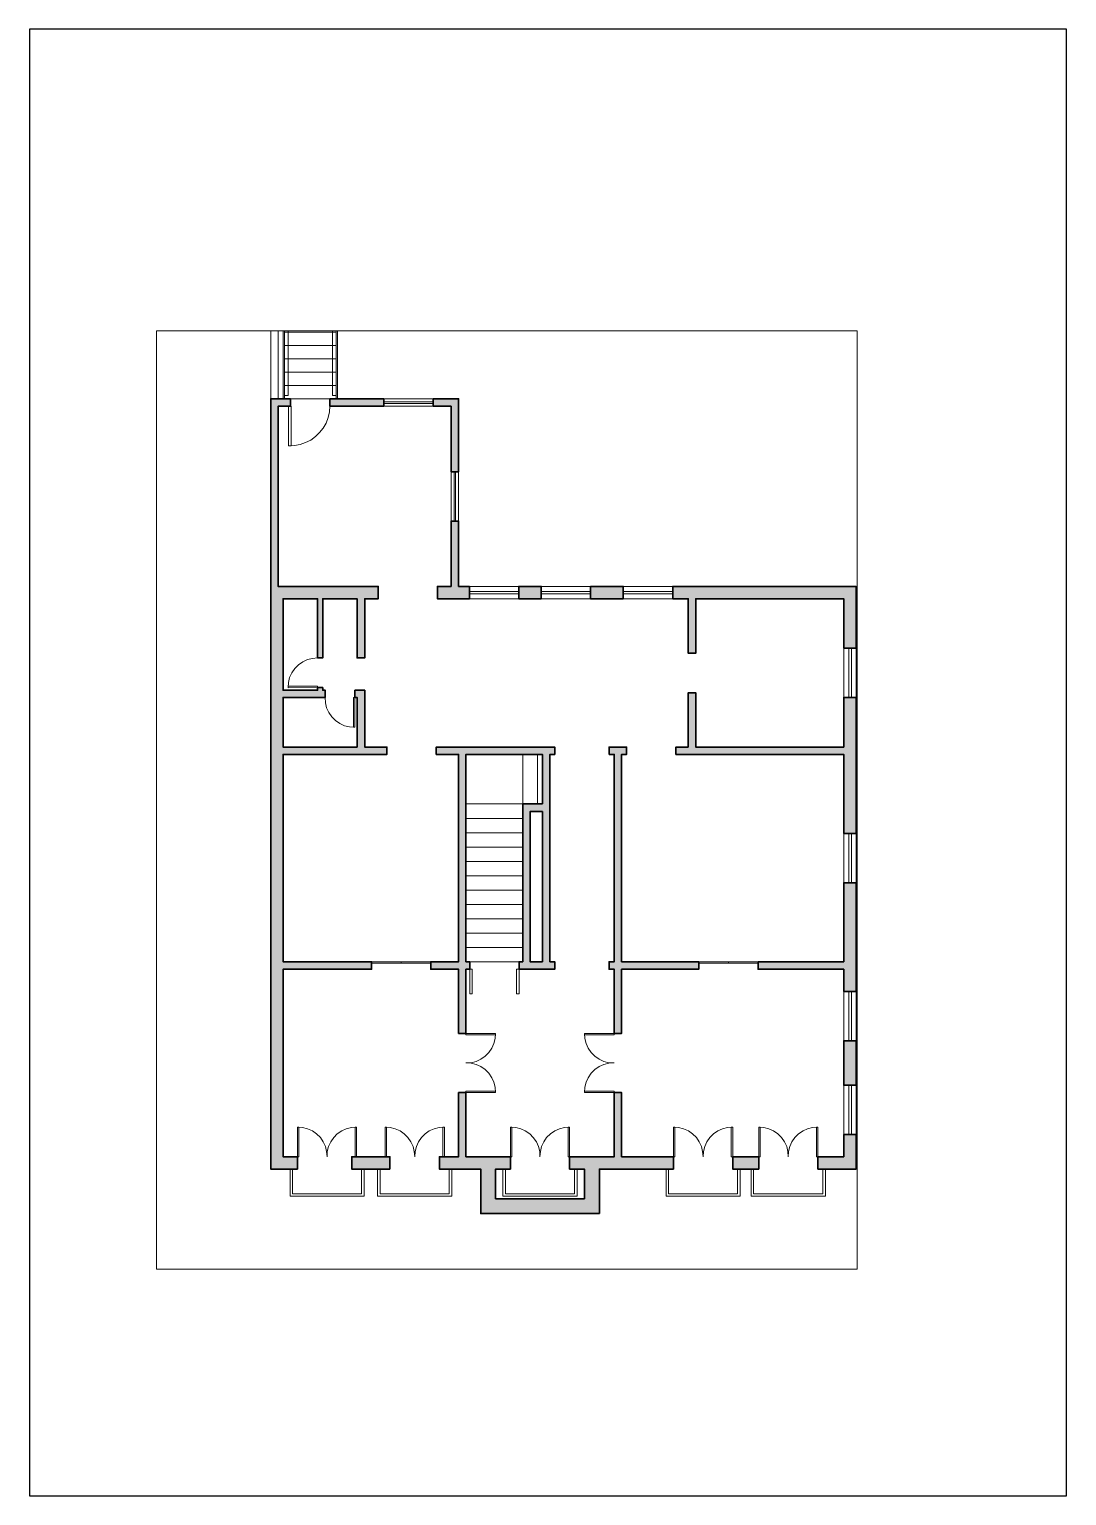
# Paper-space layout 'Layout1' of a CAD drawing. Header units: millimetres. Extents: x 105 to 315, y 3 to 300.
# The model-space entities are those that its viewports show. They can reach past a viewport. Long polylines and large blocks are cut down to what shows.
import ezdxf

# ---------------------------------------------------------------- set-up
doc = ezdxf.new("R2010")
doc.units = ezdxf.units.MM
for name, color, linetype, lineweight in [('A-ALV-___-___-EXI', 250, 'Continuous', 35), ('A-ESC-___-___-EXI', 250, 'Continuous', 25), ('A-JAN-___-___-EXI', 250, 'Continuous', 25), ('A-POR-___-___-EXI', 250, 'Continuous', 25)]:
    doc.layers.add(name, color=color, linetype=linetype, lineweight=lineweight)

# ---------------------------------------------------------------- blocks, each defined once
blk = doc.blocks.new('SVG - A4-22462177-Não nomeada')
at = {"layer": 'A-POR-___-___-EXI'}
for p, q in [((64.29, 356.5), (64.29, 59.5)), ((274.29, 356.5), (64.29, 356.5)), ((274.29, 59.5), (274.29, 356.5)), ((64.29, 59.5), (274.29, 59.5))]:
    blk.add_line(p, q, dxfattribs=at)

msp = doc.modelspace()

# ---------------------------------------------------------------- hatches: boundary and pattern name
at = {"layer": 'A-ALV-___-___-EXI'}
h = msp.add_hatch(color=11, dxfattribs=at)
h.paths.add_polyline_path([(18840, -56895), (20714, -56895), (20714, -55993), (22213, -55993), (22213, -55744), (21163, -55744), (21163, -54444), (21015, -54444), (21015, -55744), (20113, -55744), (20113, -55993), (20413, -55993), (20413, -56595), (18614, -56595), (18614, -55993), (18915, -55993), (18915, -55744), (18013, -55744), (18013, -54444), (17865, -54444), (17865, -55744), (17475, -55744), (17475, -55993), (18314, -55993), (18314, -56895)])
h.paths.add_polyline_path([(16476, -55993), (16476, -55744), (15702, -55744), (15702, -55993)])
h.paths.add_polyline_path([(14063, -55993), (14601, -55993), (14601, -55744), (14313, -55744), (14313, -51946), (16104, -51946), (16104, -51794), (14313, -51794), (14313, -47594), (16413, -47594), (16413, -47446), (15964, -47446), (15964, -46294), (15765, -46294), (15765, -46442), (15811, -46442), (15811, -47446), (14313, -47446), (14313, -46442), (15164, -46442), (15164, -46294), (15113, -46294), (15113, -46243), (15011, -46243), (15011, -46294), (14313, -46294), (14313, -44444), (15011, -44444), (15011, -45642), (15113, -45642), (15113, -44444), (15811, -44444), (15811, -45642), (15964, -45642), (15964, -44444), (16239, -44444), (16239, -44194), (14211, -44194), (14211, -40545), (14461, -40545), (14461, -40393), (14063, -40393), (14063, -53271)])
h.paths.add_polyline_path([(25138, -55993), (25913, -55993), (25913, -55295), (25663, -55295), (25663, -55744), (25138, -55744)])
h.paths.add_polyline_path([(23415, -55993), (23940, -55993), (23940, -55744), (23415, -55744)])
h.paths.add_polyline_path([(25663, -54296), (25913, -54296), (25913, -53394), (25663, -53394)])
h.paths.add_polyline_path([(21015, -53246), (21163, -53246), (21163, -51946), (22725, -51946), (22725, -51794), (21163, -51794), (21163, -47594), (21264, -47594), (21264, -47446), (20913, -47446), (20913, -47594), (21015, -47594), (21015, -51794), (20913, -51794), (20913, -51946), (21015, -51946)])
h.paths.add_polyline_path([(18013, -53246), (18013, -51946), (18089, -51946), (18089, -51794), (18013, -51794), (18013, -47594), (19562, -47594), (19562, -48593), (19165, -48593), (19165, -51794), (19088, -51794), (19088, -51946), (19812, -51946), (19812, -51794), (19715, -51794), (19715, -47594), (19812, -47594), (19812, -47446), (17412, -47446), (17412, -47594), (17865, -47594), (17865, -51794), (17302, -51794), (17302, -51946), (17865, -51946), (17865, -53246)])
h.paths.add_polyline_path([(25663, -52395), (25913, -52395), (25913, -50193), (25663, -50193), (25663, -51794), (23927, -51794), (23927, -51946), (25663, -51946)])
h.paths.add_polyline_path([(19313, -51794), (19313, -48754), (19562, -48754), (19562, -51794)])
h.paths.add_polyline_path([(25663, -49194), (25913, -49194), (25913, -46442), (25663, -46442), (25663, -47446), (22666, -47446), (22666, -46345), (22513, -46345), (22513, -47446), (22263, -47446), (22263, -47594), (25663, -47594), (25663, -48520)])
h.paths.add_polyline_path([(22513, -45545), (22666, -45545), (22666, -44444), (25663, -44444), (25663, -45443), (25913, -45443), (25913, -44194), (22200, -44194), (22200, -44444), (22513, -44444)])
h.paths.add_polyline_path([(17437, -44444), (18085, -44444), (18085, -44194), (17865, -44194), (17865, -42869), (17712, -42869), (17712, -44194), (17437, -44194)])
h.paths.add_polyline_path([(19084, -44444), (19537, -44444), (19537, -44194), (19084, -44194)])
h.paths.add_polyline_path([(20536, -44444), (21197, -44444), (21197, -44194), (20536, -44194)])
h.paths.add_polyline_path([(17865, -41870), (17865, -40393), (17353, -40393), (17353, -40545), (17712, -40545), (17712, -41870)])
h.paths.add_polyline_path([(15261, -40545), (16349, -40545), (16349, -40393), (15261, -40393)])

# ---------------------------------------------------------------- linework, layer by layer
at = {"layer": 'A-ALV-___-___-EXI', "color": 28, "lineweight": 9}
msp.add_line((25933, -53013), (25913, -53013), dxfattribs=at)
at = {"layer": 'A-ALV-___-___-EXI'}
for points in [[(14063, -44194), (14063, -55993), (14601, -55993), (14601, -55744), (14313, -55744), (14313, -51946), (16104, -51946), (16104, -51794), (14313, -51794), (14313, -47594), (16413, -47594), (16413, -47446), (15964, -47446), (15964, -46294), (15765, -46294), (15765, -46442), (15811, -46442), (15811, -47446), (14313, -47446), (14313, -46442), (15164, -46442), (15164, -46294), (15113, -46294), (15113, -46243), (15011, -46243), (15011, -46294), (14313, -46294), (14313, -44444), (15011, -44444), (15011, -45642), (15113, -45642), (15113, -44444), (15811, -44444), (15811, -45642), (15964, -45642), (15964, -44444), (16239, -44444), (16239, -44194), (14211, -44194), (14211, -40545), (14461, -40545), (14461, -40393), (14063, -40393)], [(16349, -40545), (16349, -40393), (15261, -40393), (15261, -40545)], [(17712, -41870), (17865, -41870), (17865, -40393), (17353, -40393), (17353, -40545), (17712, -40545)], [(17712, -44194), (17437, -44194), (17437, -44444), (18085, -44444), (18085, -44194), (17865, -44194), (17865, -42869), (17712, -42869)], [(19537, -44444), (19537, -44194), (19084, -44194), (19084, -44444)], [(20536, -44194), (20536, -44444), (21197, -44444), (21197, -44194)], [(22200, -44444), (22513, -44444), (22513, -45545), (22666, -45545), (22666, -44444), (25663, -44444), (25663, -45443), (25913, -45443), (25913, -44194), (22200, -44194)], [(22513, -47446), (22263, -47446), (22263, -47594), (25663, -47594), (25663, -49194), (25913, -49194), (25913, -46442), (25663, -46442), (25663, -47446), (22666, -47446), (22666, -46345), (22513, -46345)], [(18013, -51946), (18089, -51946), (18089, -51794), (18013, -51794), (18013, -47594), (19562, -47594), (19562, -48593), (19165, -48593), (19165, -51794), (19088, -51794), (19088, -51946), (19812, -51946), (19812, -51794), (19715, -51794), (19715, -47594), (19812, -47594), (19812, -47446), (17412, -47446), (17412, -47594), (17865, -47594), (17865, -51794), (17302, -51794), (17302, -51946), (17865, -51946), (17865, -53246), (18013, -53246)], [(20913, -47594), (21015, -47594), (21015, -51794), (20913, -51794), (20913, -51946), (21015, -51946), (21015, -53246), (21163, -53246), (21163, -51946), (22725, -51946), (22725, -51794), (21163, -51794), (21163, -47594), (21264, -47594), (21264, -47446), (20913, -47446)], [(19562, -48754), (19562, -51794), (19313, -51794), (19313, -48754)], [(23927, -51794), (23927, -51946), (25663, -51946), (25663, -52395), (25913, -52395), (25913, -50193), (25663, -50193), (25663, -51794)], [(25913, -53394), (25663, -53394), (25663, -54296), (25913, -54296)], [(20714, -56895), (20714, -55993), (22213, -55993), (22213, -55744), (21163, -55744), (21163, -54444), (21015, -54444), (21015, -55744), (20113, -55744), (20113, -55993), (20413, -55993), (20413, -56595), (18614, -56595), (18614, -55993), (18915, -55993), (18915, -55744), (18013, -55744), (18013, -54444), (17865, -54444), (17865, -55744), (17475, -55744), (17475, -55993), (18314, -55993), (18314, -56895)], [(25663, -55295), (25663, -55744), (25138, -55744), (25138, -55993), (25913, -55993), (25913, -55295)], [(16476, -55993), (16476, -55744), (15702, -55744), (15702, -55993)], [(23940, -55744), (23415, -55744), (23415, -55993), (23940, -55993)]]:
    msp.add_lwpolyline(points, close=True, dxfattribs=at)
at = {"layer": 'A-ALV-___-___-EXI', "color": 28, "lineweight": 9}
for points in [[(15951, -55993), (15951, -56544), (14453, -56544), (14453, -55993)], [(15900, -55993), (15900, -56493), (14499, -56493), (14499, -55993)], [(16226, -55993), (16226, -56544), (17725, -56544), (17725, -55993)], [(16277, -55993), (16277, -56493), (17674, -56493), (17674, -55993)], [(20265, -55993), (20265, -56544), (18762, -56544), (18762, -55993)], [(20214, -55993), (20214, -56493), (18813, -56493), (18813, -55993)], [(22065, -55993), (22065, -56544), (23563, -56544), (23563, -55993)], [(22115, -55993), (22115, -56493), (23512, -56493), (23512, -55993)], [(25290, -55993), (25290, -56544), (23788, -56544), (23788, -55993)], [(25239, -55993), (25239, -56493), (23838, -56493), (23838, -55993)]]:
    msp.add_lwpolyline(points, dxfattribs=at)
at = {"layer": 'A-ESC-___-___-EXI', "color": 28, "lineweight": 9}
for p, q in [((14063, -39016), (14063, -40393)), ((14211, -39016), (14211, -40393)), ((14313, -39016), (14313, -40393)), ((14342, -40393), (14342, -39016)), ((15384, -39042), (14342, -39042)), ((15384, -39016), (15384, -40393)), ((15413, -40393), (15413, -39016)), ((15384, -39313), (14342, -39313)), ((15384, -39584), (14342, -39584)), ((15384, -39855), (14342, -39855)), ((15384, -40126), (14342, -40126)), ((15261, -40393), (14461, -40393)), ((19465, -47594), (19465, -48593)), ((19165, -48894), (18013, -48894)), ((19165, -49186), (18013, -49186)), ((19165, -49474), (18013, -49474)), ((19165, -49766), (18013, -49766)), ((19165, -50054), (18013, -50054)), ((19165, -50346), (18013, -50346)), ((19165, -50634), (18013, -50634)), ((19165, -50926), (18013, -50926)), ((19165, -51214), (18013, -51214)), ((19165, -51506), (18013, -51506)), ((19088, -51794), (18089, -51794))]:
    msp.add_line(p, q, dxfattribs=at)
for points in [[(14342, -40325), (14414, -40325), (14414, -39016)], [(15312, -39016), (15312, -40325), (15384, -40325)], [(19165, -47594), (19165, -48593), (18013, -48593)]]:
    msp.add_lwpolyline(points, dxfattribs=at)
at = {"layer": 'A-JAN-___-___-EXI', "color": 28, "lineweight": 9}
for p, q in [((17353, -40452), (16349, -40452)), ((17353, -40486), (16349, -40486)), ((17712, -42869), (17712, -41870)), ((17772, -42869), (17772, -41870)), ((17801, -42869), (17801, -41870)), ((17865, -42869), (17865, -41870)), ((19084, -44194), (18085, -44194)), ((19537, -44194), (20536, -44194)), ((22200, -44194), (21197, -44194)), ((19084, -44296), (18085, -44296)), ((19084, -44343), (18085, -44343)), ((19084, -44444), (18085, -44444)), ((19537, -44296), (20536, -44296)), ((19537, -44343), (20536, -44343)), ((19537, -44444), (20536, -44444)), ((22200, -44296), (21197, -44296)), ((22200, -44343), (21197, -44343)), ((22200, -44444), (21197, -44444)), ((25663, -45443), (25663, -46442)), ((25765, -45443), (25765, -46442)), ((25816, -45443), (25816, -46442)), ((25913, -46442), (25913, -45443)), ((25663, -49194), (25663, -50193)), ((25765, -49194), (25765, -50193)), ((25816, -49194), (25816, -50193)), ((25913, -50193), (25913, -49194)), ((25663, -52395), (25663, -53394)), ((25765, -52395), (25765, -53394)), ((25816, -52395), (25816, -53394)), ((25913, -53394), (25913, -52395)), ((25663, -54296), (25663, -55295)), ((25765, -54296), (25765, -55295)), ((25816, -54296), (25816, -55295)), ((25913, -55295), (25913, -54296))]:
    msp.add_line(p, q, dxfattribs=at)
msp.add_lwpolyline([(17353, -40393), (16349, -40393), (16349, -40545), (17353, -40545)], dxfattribs=at)
at = {"layer": 'A-POR-___-___-EXI', "color": 28, "lineweight": 9}
for points in [[(14423, -40545), (14423, -41345), (14474, -41345), (14474, -40545), (14461, -40545)], [(14423, -41345), (14541, -41341), (14656, -41316), (14766, -41277), (14872, -41227), (14965, -41159), (15049, -41078), (15126, -40985), (15181, -40884), (15227, -40774), (15253, -40659), (15261, -40545)], [(15011, -45642), (14910, -45651), (14804, -45676), (14711, -45719), (14622, -45778), (14550, -45854), (14491, -45943), (14444, -46036), (14419, -46138), (14414, -46243)], [(15164, -46442), (15168, -46548), (15193, -46650), (15240, -46747), (15299, -46836), (15371, -46908), (15460, -46967), (15557, -47014), (15659, -47039), (15765, -47044)], [(16104, -51794), (16705, -51794), (16705, -51823), (16104, -51823)], [(17302, -51794), (16705, -51794), (16705, -51823), (17302, -51823)], [(22725, -51823), (23326, -51823), (23326, -51794), (22725, -51794)], [(23927, -51794), (23326, -51794), (23326, -51823), (23927, -51823)], [(18614, -54444), (18606, -54338), (18580, -54236), (18538, -54143), (18479, -54054), (18402, -53978), (18318, -53919), (18220, -53877), (18119, -53851), (18013, -53843), (18119, -53839), (18220, -53813), (18318, -53771), (18402, -53707), (18479, -53635), (18538, -53546), (18580, -53453), (18606, -53352), (18614, -53246)], [(21015, -53246), (20413, -53246), (20422, -53352), (20447, -53453), (20490, -53546), (20549, -53635), (20625, -53707), (20710, -53771), (20807, -53813), (20909, -53839), (21015, -53843), (20909, -53851), (20807, -53877), (20710, -53919), (20625, -53978), (20549, -54054), (20490, -54143), (20447, -54236), (20422, -54338), (20413, -54444)], [(20413, -53246), (20413, -53275), (21015, -53275), (21015, -53246)], [(15799, -55147), (15697, -55151), (15591, -55176), (15498, -55219), (15409, -55282), (15337, -55354), (15278, -55443), (15231, -55536), (15206, -55638), (15202, -55744), (15193, -55638), (15168, -55536), (15126, -55443), (15066, -55354), (14990, -55282), (14906, -55219), (14808, -55176), (14707, -55151), (14601, -55147)], [(15799, -55744), (15799, -55147), (15769, -55147), (15769, -55744)], [(16404, -55744), (16404, -55147), (16375, -55147), (16375, -55744)], [(17577, -55147), (17471, -55151), (17369, -55176), (17272, -55219), (17187, -55282), (17111, -55354), (17052, -55443), (17010, -55536), (16984, -55638), (16976, -55744), (16967, -55638), (16942, -55536), (16900, -55443), (16840, -55354), (16764, -55282), (16679, -55219), (16582, -55176), (16480, -55151), (16375, -55147)], [(17577, -55744), (17577, -55147), (17547, -55147), (17547, -55744)], [(20113, -55147), (20007, -55151), (19905, -55176), (19812, -55219), (19723, -55282), (19647, -55354), (19588, -55443), (19546, -55536), (19520, -55638), (19512, -55744), (19507, -55638), (19482, -55536), (19440, -55443), (19376, -55354), (19304, -55282), (19215, -55219), (19122, -55176), (19021, -55151), (18915, -55147)], [(23415, -55147), (23309, -55151), (23208, -55176), (23110, -55219), (23026, -55282), (22949, -55354), (22890, -55443), (22848, -55536), (22822, -55638), (22814, -55744), (22805, -55638), (22780, -55536), (22738, -55443), (22678, -55354), (22602, -55282), (22517, -55219), (22420, -55176), (22318, -55151), (22213, -55147)], [(25138, -55147), (25032, -55151), (24930, -55176), (24838, -55219), (24749, -55282), (24672, -55354), (24613, -55443), (24571, -55536), (24545, -55638), (24537, -55744), (24533, -55638), (24507, -55536), (24465, -55443), (24401, -55354), (24329, -55282), (24241, -55219), (24147, -55176), (24046, -55151), (23940, -55147)]]:
    msp.add_lwpolyline(points, dxfattribs=at)
for points in [[(14414, -46244), (15011, -46243), (15011, -46214), (14414, -46214)], [(15765, -47044), (15765, -46442), (15735, -46442), (15735, -47044)], [(18089, -52446), (18140, -52446), (18140, -51946), (18089, -51946)], [(19038, -52446), (19088, -52446), (19088, -51946), (19038, -51946)], [(18013, -53275), (18614, -53275), (18614, -53246), (18013, -53246)], [(18013, -54444), (18614, -54444), (18614, -54414), (18013, -54414)], [(20413, -54444), (21015, -54444), (21015, -54414), (20413, -54414)], [(14601, -55744), (14630, -55744), (14630, -55147), (14601, -55147)], [(18915, -55744), (18944, -55744), (18944, -55147), (18915, -55147)], [(20083, -55744), (20113, -55744), (20113, -55147), (20083, -55147)], [(22213, -55744), (22242, -55744), (22242, -55147), (22213, -55147)], [(23385, -55744), (23415, -55744), (23415, -55147), (23385, -55147)], [(23940, -55744), (23970, -55744), (23970, -55147), (23940, -55147)], [(25109, -55744), (25138, -55744), (25138, -55147), (25109, -55147)]]:
    msp.add_lwpolyline(points, close=True, dxfattribs=at)

psp = doc.layouts.get("Layout1")

# ---------------------------------------------------------------- block references
at = {"layer": 'A-JAN-___-___-EXI'}
psp.add_blockref('SVG - A4-22462177-Não nomeada', (40.99, -56.16), dxfattribs=at)

# ---------------------------------------------------------------- viewports
at = {"layer": 'A-ESC-___-___-EXI'}
psp.add_viewport(center=(201.93, 144.23), size=(141.87, 190.037), view_center_point=(18839.76, -48520.04), view_height=19003.699, dxfattribs=at)

doc.saveas('drawing.dxf')
